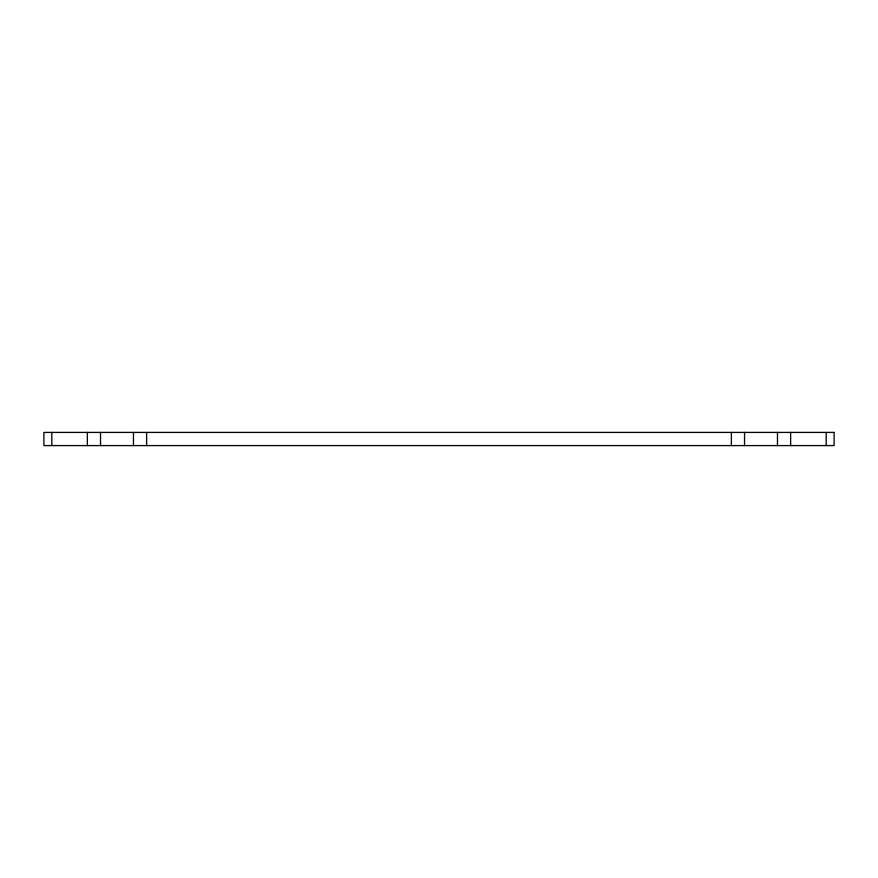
<?xml version="1.0" encoding="UTF-8"?>
<svg xmlns="http://www.w3.org/2000/svg" width="878" height="878" viewBox="0 0 878 878"><rect width="100%" height="100%" fill="white"/><g stroke="black" fill="none" stroke-linecap="round" stroke-linejoin="round"><path stroke-width="1.32" d="M826.198 432.415L826.198 445.585M790.639 432.415L790.639 445.585M777.469 432.415L777.469 445.585M744.544 432.415L744.544 445.585M731.374 432.415L731.374 445.585M146.626 432.415L146.626 445.585M133.456 432.415L133.456 445.585M100.531 432.415L100.531 445.585M87.361 432.415L87.361 445.585M51.802 432.415L51.802 445.585M834.1 432.415L43.9 432.415L43.9 445.585L834.1 445.585L834.1 432.415"/></g></svg>
